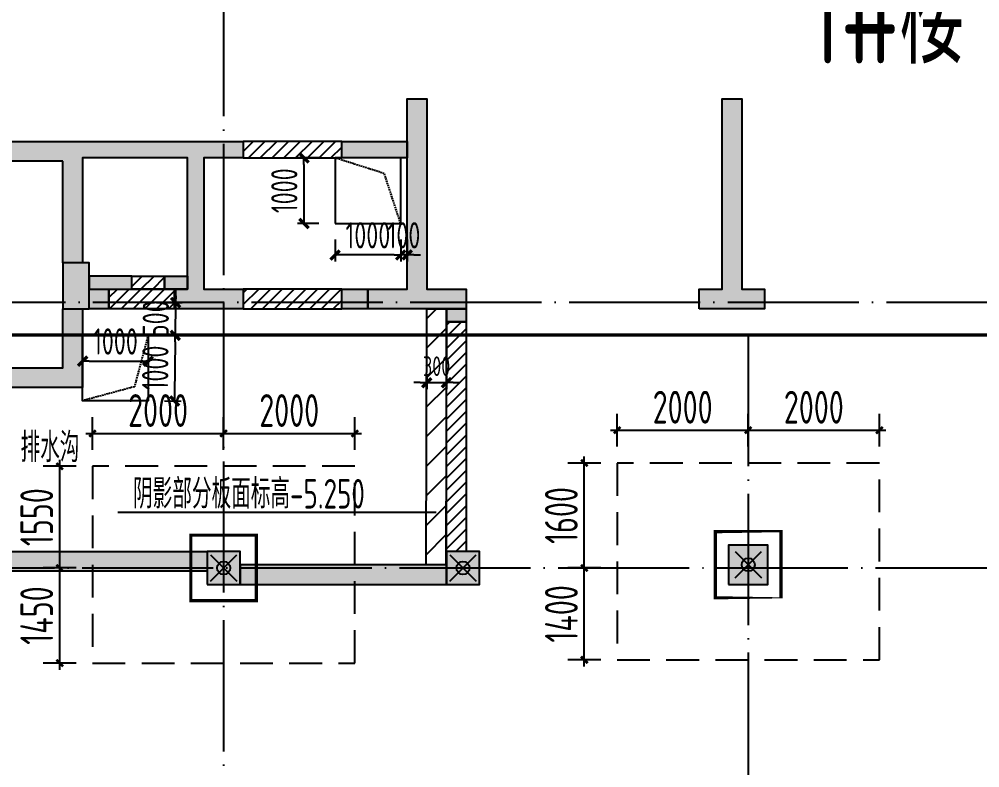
# Model space of a CAD drawing. Extents: x -57409 to 252654, y -8259 to 229119.
# Drawn here: x 163060 to 177709, y 189817 to 201227 of the extents above; entities that cross this region are included whole.
import ezdxf
from ezdxf.enums import TextEntityAlignment as Align

# ---------------------------------------------------------------- set-up
doc = ezdxf.new("R2010")
doc.units = 0
doc.header["$LTSCALE"] = 100
doc.header["$PDMODE"] = 35
doc.header["$PDSIZE"] = 200
for name, pattern in [('DASH', [0.35, 0.25, -0.1]), ('DASHED', [0.75, 0.5, -0.25]), ('DOTE', [2.4200000000000004, 2, -0.2, 0.02, -0.2])]:
    doc.linetypes.add(name, pattern=pattern)
doc.layers.get('0').update_dxf_attribs({"linetype": 'CONTINUOUS'})
doc.layers.get('Defpoints').update_dxf_attribs({"linetype": 'CONTINUOUS'})
for name, color, linetype in [('1508', 2, 'CONTINUOUS'), ('codim', 7, 'CONTINUOUS'), ('COLU', 7, 'CONTINUOUS'), ('colu-主楼', 7, 'CONTINUOUS'), ('CT', 2, 'CONTINUOUS'), ('DIM', 3, 'CONTINUOUS'), ('dim-wall', 7, 'CONTINUOUS'), ('dote', 253, 'DOTE'), ('fd', 2, 'CONTINUOUS'), ('h填实-主楼', 254, 'CONTINUOUS'), ('h填实-柱墙', 254, 'CONTINUOUS'), ('h斜线-墙', 7, 'CONTINUOUS'), ('JSK', 4, 'CONTINUOUS'), ('MK门框', 6, 'CONTINUOUS'), ('WALL', 3, 'CONTINUOUS'), ('wall-主楼', 2, 'CONTINUOUS'), ('Z-TEXT', 2, 'CONTINUOUS'), ('z柱下板带', 140, 'CONTINUOUS'), ('排水沟', 8, 'DASH')]:
    doc.layers.add(name, color=color, linetype=linetype)
doc.layers.add('重心计算', color=7, linetype='CONTINUOUS', plot=False)
doc.styles.add('Jgcad-DIM', font='tssdeng.shx', dxfattribs={"width": 0.7, "bigfont": 'tssdchn.shx'})
doc.styles.get("Standard").update_dxf_attribs({"font": 'tssdeng.shx', "width": 0.7, "bigfont": 'tssdchn.shx'})
doc.styles.add('TSSD_Dimension', font='tssdeng.shx', dxfattribs={"width": 0.7})
doc.dimstyles.new('TSSD_100_100$0', dxfattribs={"dimtxt": 300, "dimasz": 100, "dimexe": 100, "dimexo": 250, "dimgap": 100, "dimtad": 1, "dimdec": 0, "dimzin": 0, "dimdsep": 46, "dimtxsty": 'TSSD_Dimension', "dimblk": '_tsdbk', "dimblk1": '_tsdbk', "dimblk2": '_tsdbk', "dimsah": 1, "dimcen": 0, "dimdle": 100, "dimclrt": 7, "dimadec": 0, "dimazin": 0, "dimtfac": 1, "dimtdec": 0, "dimtix": 1, "dimtmove": 2, "dimatfit": 3, "dimldrblk": '_tsdbk', "dimfxl": 1, "dimtolj": 1, "dimtzin": 0, "dimarcsym": 0})
pattern_1 = [(45.00000000000047, (9856.540927073453, 8286.865382204975), (-89.80256121069225, 89.80256121069075), [])]

# ---------------------------------------------------------------- blocks, each defined once
blk = doc.blocks.new('_ArchTick')
at = {"color": 0, "linetype": 'ByBlock', "const_width": 0.4}
blk.add_lwpolyline([(-0.5, -0.5), (0.5, 0.5)], dxfattribs=at)
blk = doc.blocks.new('*D2150')
at = {"layer": 'codim', "color": 0, "lineweight": -2}
blk.add_line((171677.6411610161, 191362.7230420387), (171677.6411610161, 192962.7230420384), dxfattribs=at)
at = {"layer": 'codim', "color": 7, "lineweight": -2}
for p, q in [((171927.6411610161, 192862.7230420384), (171427.6411610161, 192862.7230420384)), ((171927.6411610161, 191462.7230420387), (171427.6411610161, 191462.7230420387))]:
    blk.add_line(p, q, dxfattribs=at)
at = {"layer": 'Defpoints', "color": 0}
for p in [(171677.6411610161, 192862.7230420384), (172177.6411610161, 192862.7230420384), (172177.6411610161, 191462.7230420387)]:
    blk.add_point(p, dxfattribs=at)
at = {"layer": 'codim', "color": 0, "lineweight": -2, "xscale": 100, "yscale": 100, "zscale": 100}
for p, rotation in [((171677.6411610161, 192862.7230420384), 90), ((171677.6411610161, 191462.7230420387), 270)]:
    blk.add_blockref('_ArchTick', p, dxfattribs=dict(at, rotation=rotation))
at = {"layer": 'codim', "color": 1, "insert": (171327.641161016, 192162.7230420386), "char_height": 500, "attachment_point": 5, "rotation": 90, "style": 'Jgcad-DIM'}
blk.add_mtext('\\A1;1400', dxfattribs=at)
blk = doc.blocks.new('*D2151')
at = {"layer": 'codim', "color": 0, "lineweight": -2}
blk.add_line((171677.6411610161, 192762.7230420384), (171677.6411610161, 194562.7230420386), dxfattribs=at)
at = {"layer": 'codim', "color": 7, "lineweight": -2}
for p, q in [((171927.641161016, 194462.7230420386), (171427.6411610161, 194462.7230420386)), ((171927.6411610161, 192862.7230420384), (171427.6411610161, 192862.7230420384))]:
    blk.add_line(p, q, dxfattribs=at)
at = {"layer": 'Defpoints', "color": 0}
for p in [(171677.6411610161, 194462.7230420386), (172177.641161016, 194462.7230420386), (172177.6411610161, 192862.7230420384)]:
    blk.add_point(p, dxfattribs=at)
at = {"layer": 'codim', "color": 0, "lineweight": -2, "xscale": 100, "yscale": 100, "zscale": 100}
for p, rotation in [((171677.6411610161, 194462.7230420386), 90), ((171677.6411610161, 192862.7230420384), 270)]:
    blk.add_blockref('_ArchTick', p, dxfattribs=dict(at, rotation=rotation))
at = {"layer": 'codim', "color": 1, "insert": (171327.641161016, 193662.7230420386), "char_height": 500, "attachment_point": 5, "rotation": 90, "style": 'Jgcad-DIM'}
blk.add_mtext('\\A1;1600', dxfattribs=at)
blk = doc.blocks.new('*D2152')
at = {"layer": 'codim', "color": 7, "lineweight": -2}
for p, q in [((172177.641161016, 194712.7230420386), (172177.641161016, 195212.7230420386)), ((174177.6411610158, 194712.7230420386), (174177.6411610158, 195212.7230420386))]:
    blk.add_line(p, q, dxfattribs=at)
at = {"layer": 'codim', "color": 0, "lineweight": -2}
blk.add_line((172077.641161016, 194962.7230420386), (174277.6411610158, 194962.7230420386), dxfattribs=at)
at = {"layer": 'Defpoints', "color": 0}
for p in [(174177.6411610158, 194962.7230420386), (172177.641161016, 194462.7230420386), (174177.6411610158, 194462.7230420386)]:
    blk.add_point(p, dxfattribs=at)
at = {"layer": 'codim', "color": 0, "lineweight": -2, "xscale": 100, "yscale": 100, "zscale": 100, "rotation": 180}
blk.add_blockref('_ArchTick', (172177.641161016, 194962.7230420386), dxfattribs=at)
at = {"layer": 'codim', "color": 0, "lineweight": -2, "xscale": 100, "yscale": 100, "zscale": 100}
blk.add_blockref('_ArchTick', (174177.6411610158, 194962.7230420386), dxfattribs=at)
at = {"layer": 'codim', "color": 1, "insert": (173177.6411610159, 195312.7230420386), "char_height": 500, "attachment_point": 5, "style": 'Jgcad-DIM'}
blk.add_mtext('\\A1;2000', dxfattribs=at)
blk = doc.blocks.new('*D2153')
at = {"layer": 'codim', "color": 7, "lineweight": -2}
for p, q in [((174177.6411610158, 194712.7230420386), (174177.6411610158, 195212.7230420386)), ((176177.641161016, 194712.7230420387), (176177.641161016, 195212.7230420386))]:
    blk.add_line(p, q, dxfattribs=at)
at = {"layer": 'codim', "color": 0, "lineweight": -2}
blk.add_line((174077.6411610158, 194962.7230420386), (176277.641161016, 194962.7230420386), dxfattribs=at)
at = {"layer": 'Defpoints', "color": 0}
for p in [(176177.641161016, 194962.7230420386), (174177.6411610158, 194462.7230420386), (176177.641161016, 194462.7230420387)]:
    blk.add_point(p, dxfattribs=at)
at = {"layer": 'codim', "color": 0, "lineweight": -2, "xscale": 100, "yscale": 100, "zscale": 100, "rotation": 180}
blk.add_blockref('_ArchTick', (174177.6411610158, 194962.7230420386), dxfattribs=at)
at = {"layer": 'codim', "color": 0, "lineweight": -2, "xscale": 100, "yscale": 100, "zscale": 100}
blk.add_blockref('_ArchTick', (176177.641161016, 194962.7230420386), dxfattribs=at)
at = {"layer": 'codim', "color": 1, "insert": (175177.6411610159, 195312.7230420386), "char_height": 500, "attachment_point": 5, "style": 'Jgcad-DIM'}
blk.add_mtext('\\A1;2000', dxfattribs=at)
blk = doc.blocks.new('*D2154')
at = {"layer": 'codim', "color": 0, "lineweight": -2}
blk.add_line((163677.6411610144, 191312.723042041), (163677.6411610144, 192962.7230420409), dxfattribs=at)
at = {"layer": 'codim', "color": 7, "lineweight": -2}
for p, q in [((163927.6411610144, 192862.7230420409), (163427.6411610144, 192862.7230420409)), ((163927.6411610144, 191412.723042041), (163427.6411610144, 191412.723042041))]:
    blk.add_line(p, q, dxfattribs=at)
at = {"layer": 'Defpoints', "color": 0}
for p in [(163677.6411610144, 192862.7230420409), (164177.6411610144, 192862.7230420409), (164177.6411610144, 191412.723042041)]:
    blk.add_point(p, dxfattribs=at)
at = {"layer": 'codim', "color": 0, "lineweight": -2, "xscale": 100, "yscale": 100, "zscale": 100}
for p, rotation in [((163677.6411610144, 192862.7230420409), 90), ((163677.6411610144, 191412.723042041), 270)]:
    blk.add_blockref('_ArchTick', p, dxfattribs=dict(at, rotation=rotation))
at = {"layer": 'codim', "color": 1, "insert": (163327.6411610144, 192137.723042041), "char_height": 500, "attachment_point": 5, "rotation": 90, "style": 'Jgcad-DIM'}
blk.add_mtext('\\A1;1450', dxfattribs=at)
blk = doc.blocks.new('*D2155')
at = {"layer": 'codim', "color": 7, "lineweight": -2}
for p, q in [((163927.6411610145, 194412.7230420412), (163427.6411610144, 194412.7230420412)), ((163927.6411610144, 192862.7230420409), (163427.6411610144, 192862.7230420409))]:
    blk.add_line(p, q, dxfattribs=at)
at = {"layer": 'codim', "color": 0, "lineweight": -2}
blk.add_line((163677.6411610144, 192762.7230420409), (163677.6411610144, 194512.7230420412), dxfattribs=at)
at = {"layer": 'Defpoints', "color": 0}
for p in [(163677.6411610144, 194412.7230420412), (164177.6411610145, 194412.7230420412), (164177.6411610144, 192862.7230420409)]:
    blk.add_point(p, dxfattribs=at)
at = {"layer": 'codim', "color": 0, "lineweight": -2, "xscale": 100, "yscale": 100, "zscale": 100}
for p, rotation in [((163677.6411610144, 194412.7230420412), 90), ((163677.6411610144, 192862.7230420409), 270)]:
    blk.add_blockref('_ArchTick', p, dxfattribs=dict(at, rotation=rotation))
at = {"layer": 'codim', "color": 1, "insert": (163327.6411610144, 193637.7230420411), "char_height": 500, "attachment_point": 5, "rotation": 90, "style": 'Jgcad-DIM'}
blk.add_mtext('\\A1;1550', dxfattribs=at)
blk = doc.blocks.new('*D2156')
at = {"layer": 'codim', "color": 7, "lineweight": -2}
for p, q in [((164177.6411610145, 194662.7230420412), (164177.6411610145, 195162.7230420412)), ((166177.6411610144, 194662.7230420411), (166177.6411610144, 195162.7230420412))]:
    blk.add_line(p, q, dxfattribs=at)
at = {"layer": 'codim', "color": 0, "lineweight": -2}
blk.add_line((164077.6411610145, 194912.7230420412), (166277.6411610144, 194912.7230420412), dxfattribs=at)
at = {"layer": 'Defpoints', "color": 0}
for p in [(166177.6411610144, 194912.7230420412), (164177.6411610145, 194412.7230420412), (166177.6411610144, 194412.7230420411)]:
    blk.add_point(p, dxfattribs=at)
at = {"layer": 'codim', "color": 0, "lineweight": -2, "xscale": 100, "yscale": 100, "zscale": 100, "rotation": 180}
blk.add_blockref('_ArchTick', (164177.6411610145, 194912.7230420412), dxfattribs=at)
at = {"layer": 'codim', "color": 0, "lineweight": -2, "xscale": 100, "yscale": 100, "zscale": 100}
blk.add_blockref('_ArchTick', (166177.6411610144, 194912.7230420412), dxfattribs=at)
at = {"layer": 'codim', "color": 1, "insert": (165177.6411610145, 195262.7230420412), "char_height": 500, "attachment_point": 5, "style": 'Jgcad-DIM'}
blk.add_mtext('\\A1;2000', dxfattribs=at)
blk = doc.blocks.new('*D2157')
at = {"layer": 'codim', "color": 7, "lineweight": -2}
for p, q in [((166177.6411610144, 194662.7230420411), (166177.6411610144, 195162.7230420412)), ((168177.6411610145, 194662.7230420412), (168177.6411610145, 195162.7230420412))]:
    blk.add_line(p, q, dxfattribs=at)
at = {"layer": 'codim', "color": 0, "lineweight": -2}
blk.add_line((166077.6411610144, 194912.7230420412), (168277.6411610145, 194912.7230420412), dxfattribs=at)
at = {"layer": 'Defpoints', "color": 0}
for p in [(168177.6411610145, 194912.7230420412), (166177.6411610144, 194412.7230420411), (168177.6411610145, 194412.7230420412)]:
    blk.add_point(p, dxfattribs=at)
at = {"layer": 'codim', "color": 0, "lineweight": -2, "xscale": 100, "yscale": 100, "zscale": 100, "rotation": 180}
blk.add_blockref('_ArchTick', (166177.6411610144, 194912.7230420412), dxfattribs=at)
at = {"layer": 'codim', "color": 0, "lineweight": -2, "xscale": 100, "yscale": 100, "zscale": 100}
blk.add_blockref('_ArchTick', (168177.6411610145, 194912.7230420412), dxfattribs=at)
at = {"layer": 'codim', "color": 1, "insert": (167177.6411610145, 195262.7230420412), "char_height": 500, "attachment_point": 5, "style": 'Jgcad-DIM'}
blk.add_mtext('\\A1;2000', dxfattribs=at)
blk = doc.blocks.new('_tsdbk')
blk.add_line((-1, 0), (0, 0))
at = {"const_width": 0.5}
blk.add_lwpolyline([(-0.7000000000000001, -0.7000000000000001), (0.7000000000000001, 0.7000000000000001)], dxfattribs=at)
blk = doc.blocks.new('*D2737')
at = {"layer": 'Defpoints', "color": 0}
for p in [(168877.6383523626, 198119.4721003983), (168977.641161015, 198119.4721003983), (168877.6383523626, 197633.463209474)]:
    blk.add_point(p, dxfattribs=at)
at = {"layer": 'dim-wall', "color": 0, "lineweight": -2}
for p, q in [((168877.6383523626, 197869.4721003983), (168877.6383523626, 197533.463209474)), ((168977.641161015, 197869.4721003983), (168977.641161015, 197533.463209474)), ((168777.6383523626, 197633.463209474), (168677.6383523626, 197633.463209474)), ((168977.641161015, 197633.463209474), (168877.6383523626, 197633.463209474)), ((169077.641161015, 197633.463209474), (169177.641161015, 197633.463209474))]:
    blk.add_line(p, q, dxfattribs=at)
at = {"layer": 'dim-wall', "color": 0, "lineweight": -2, "xscale": 100, "yscale": 100, "zscale": 100}
blk.add_blockref('_tsdbk', (168877.6383523626, 197633.463209474), dxfattribs=at)
at = {"layer": 'dim-wall', "color": 0, "lineweight": -2, "xscale": 100, "yscale": 100, "zscale": 100, "rotation": 180}
blk.add_blockref('_tsdbk', (168977.641161015, 197633.463209474), dxfattribs=at)
at = {"layer": 'dim-wall', "color": 7, "insert": (168927.6397566888, 197933.463209474), "char_height": 400, "attachment_point": 5, "style": 'TSSD_Dimension'}
blk.add_mtext('\\A1;100', dxfattribs=at)
blk = doc.blocks.new('*D2738')
at = {"layer": 'Defpoints', "color": 0}
for p in [(167877.6383523635, 198119.4721003973), (168877.6383523626, 198119.4721003983), (167877.6383523635, 197633.463209474)]:
    blk.add_point(p, dxfattribs=at)
at = {"layer": 'dim-wall', "color": 0, "lineweight": -2}
for p, q in [((167877.6383523635, 197869.4721003973), (167877.6383523635, 197533.463209474)), ((168877.6383523626, 197869.4721003983), (168877.6383523626, 197533.463209474)), ((168777.6383523626, 197633.463209474), (167977.6383523635, 197633.463209474))]:
    blk.add_line(p, q, dxfattribs=at)
at = {"layer": 'dim-wall', "color": 0, "lineweight": -2, "xscale": 100, "yscale": 100, "zscale": 100, "rotation": 180}
blk.add_blockref('_tsdbk', (167877.6383523635, 197633.463209474), dxfattribs=at)
at = {"layer": 'dim-wall', "color": 0, "lineweight": -2, "xscale": 100, "yscale": 100, "zscale": 100}
blk.add_blockref('_tsdbk', (168877.6383523626, 197633.463209474), dxfattribs=at)
at = {"layer": 'dim-wall', "color": 7, "insert": (168377.638352363, 197933.463209474), "char_height": 400, "attachment_point": 5, "style": 'TSSD_Dimension'}
blk.add_mtext('\\A1;1000', dxfattribs=at)
blk = doc.blocks.new('*D2739')
at = {"layer": 'Defpoints', "color": 0}
for p in [(167877.6383523846, 199112.6999770093), (167402.6503393673, 198112.6999770097), (167877.6383523635, 198112.6999770097)]:
    blk.add_point(p, dxfattribs=at)
at = {"layer": 'dim-wall', "color": 0, "lineweight": -2}
for p, q in [((167627.6383523846, 199112.6999770093), (167302.6503393673, 199112.6999770093)), ((167402.6503393673, 199012.6999770093), (167402.6503393673, 198212.6999770097)), ((167627.6383523635, 198112.6999770097), (167302.6503393673, 198112.6999770097))]:
    blk.add_line(p, q, dxfattribs=at)
at = {"layer": 'dim-wall', "color": 0, "lineweight": -2, "xscale": 100, "yscale": 100, "zscale": 100}
for p, rotation in [((167402.6503393673, 199112.6999770093), 90), ((167402.6503393673, 198112.6999770097), 270)]:
    blk.add_blockref('_tsdbk', p, dxfattribs=dict(at, rotation=rotation))
at = {"layer": 'dim-wall', "color": 7, "insert": (167102.6503393673, 198612.6999770095), "char_height": 400, "attachment_point": 5, "rotation": 90, "style": 'TSSD_Dimension'}
blk.add_mtext('\\A1;1000', dxfattribs=at)
blk = doc.blocks.new('*D2740')
at = {"layer": 'Defpoints', "color": 0}
for p in [(164027.6387750234, 196412.723042069), (165027.6387750234, 196412.7230420692), (165027.6387750234, 196014.9896043681)]:
    blk.add_point(p, dxfattribs=at)
at = {"layer": 'dim-wall', "color": 0, "lineweight": -2}
for p, q in [((164027.6387750234, 196162.723042069), (164027.6387750234, 195914.9896043681)), ((165027.6387750234, 196162.7230420692), (165027.6387750234, 195914.9896043681)), ((164127.6387750234, 196014.9896043681), (164927.6387750234, 196014.9896043681))]:
    blk.add_line(p, q, dxfattribs=at)
at = {"layer": 'dim-wall', "color": 0, "lineweight": -2, "xscale": 100, "yscale": 100, "zscale": 100, "rotation": 180}
blk.add_blockref('_tsdbk', (164027.6387750234, 196014.9896043681), dxfattribs=at)
at = {"layer": 'dim-wall', "color": 0, "lineweight": -2, "xscale": 100, "yscale": 100, "zscale": 100}
blk.add_blockref('_tsdbk', (165027.6387750234, 196014.9896043681), dxfattribs=at)
at = {"layer": 'dim-wall', "color": 7, "insert": (164527.6387750234, 196314.9896043681), "char_height": 400, "attachment_point": 5, "style": 'TSSD_Dimension'}
blk.add_mtext('\\A1;1000', dxfattribs=at)
blk = doc.blocks.new('*D2741')
at = {"layer": 'Defpoints', "color": 0}
for p in [(165033.1801693509, 196912.7230421222), (165027.6387750234, 196412.723042069), (165440.0599033954, 196408.404020233)]:
    blk.add_point(p, dxfattribs=at)
at = {"layer": 'dim-wall', "color": 0, "lineweight": -2}
for p, q in [((165446.3432944381, 197008.4017331948), (165447.3904728497, 197108.3962501314)), ((165283.1664616923, 196910.1050960931), (165545.290632963, 196907.3600378467)), ((165445.2961160265, 196908.4072162583), (165440.0599033954, 196408.404020233)), ((165277.6250673647, 196410.1050960399), (165540.0544203319, 196407.3568418214)), ((165439.0127249838, 196308.4095032965), (165437.9655465721, 196208.4149863599))]:
    blk.add_line(p, q, dxfattribs=at)
at = {"layer": 'dim-wall', "color": 0, "lineweight": -2, "xscale": 100, "yscale": 100, "zscale": 100}
for p, rotation in [((165445.2961160265, 196908.4072162583), 269.4), ((165440.0599033954, 196408.404020233), 89.4)]:
    blk.add_blockref('_tsdbk', p, dxfattribs=dict(at, rotation=rotation))
at = {"layer": 'dim-wall', "color": 7, "insert": (165142.6944589013, 196661.5471534805), "char_height": 400, "attachment_point": 5, "rotation": 89.4, "style": 'TSSD_Dimension'}
blk.add_mtext('\\A1;500', dxfattribs=at)
blk = doc.blocks.new('*D2742')
at = {"layer": 'Defpoints', "color": 0}
for p in [(165027.6387750234, 196412.723042069), (165027.6387750225, 195412.7230420695), (165429.5886934537, 195408.5136784961)]:
    blk.add_point(p, dxfattribs=at)
at = {"layer": 'dim-wall', "color": 0, "lineweight": -2}
for p, q in [((165277.6250673647, 196410.1050960399), (165540.0544203319, 196407.3568418214)), ((165439.0127249838, 196308.4095032965), (165430.6358718654, 195508.5081954326)), ((165277.6250673639, 195410.1050960404), (165529.5832103903, 195407.4665000844))]:
    blk.add_line(p, q, dxfattribs=at)
at = {"layer": 'dim-wall', "color": 0, "lineweight": -2, "xscale": 100, "yscale": 100, "zscale": 100}
for p, rotation in [((165440.0599033954, 196408.404020233), 89.40000000000006), ((165429.5886934537, 195408.5136784961), 269.4)]:
    blk.add_blockref('_tsdbk', p, dxfattribs=dict(at, rotation=rotation))
at = {"layer": 'dim-wall', "color": 7, "insert": (165134.8407476149, 195911.6003845994), "char_height": 400, "attachment_point": 5, "rotation": 89.4, "style": 'TSSD_Dimension'}
blk.add_mtext('\\A1;1000', dxfattribs=at)
blk = doc.blocks.new('*D2934')
at = {"layer": 'Defpoints', "color": 0}
for p in [(169275.5273216788, 196046.5809326143), (169575.5262728852, 196045.78766401), (169575.5262728852, 195687.5271304077)]:
    blk.add_point(p, dxfattribs=at)
at = {"layer": 'DIM', "color": 0, "lineweight": -2}
for p, q in [((169275.5273216788, 195796.5809326143), (169275.5273216788, 195587.5271304077)), ((169575.5262728852, 195795.78766401), (169575.5262728852, 195587.5271304077)), ((169175.5273216788, 195687.5271304077), (169075.5273216788, 195687.5271304077)), ((169275.5273216788, 195687.5271304077), (169575.5262728852, 195687.5271304077)), ((169675.5262728852, 195687.5271304077), (169775.5262728852, 195687.5271304077))]:
    blk.add_line(p, q, dxfattribs=at)
at = {"layer": 'DIM', "color": 0, "lineweight": -2, "xscale": 100, "yscale": 100, "zscale": 100}
blk.add_blockref('_tsdbk', (169275.5273216788, 195687.5271304077), dxfattribs=at)
at = {"layer": 'DIM', "color": 0, "lineweight": -2, "xscale": 100, "yscale": 100, "zscale": 100, "rotation": 180}
blk.add_blockref('_tsdbk', (169575.5262728852, 195687.5271304077), dxfattribs=at)
at = {"layer": 'DIM', "color": 7, "insert": (169425.526797282, 195937.5271304077), "char_height": 300, "attachment_point": 5, "style": 'TSSD_Dimension'}
blk.add_mtext('\\A1;300', dxfattribs=at)

msp = doc.modelspace()

# ---------------------------------------------------------------- hatches: boundary and pattern name
at = {"layer": 'fd'}
h = msp.add_hatch(dxfattribs=at)
h.set_pattern_fill('ANSI31', color=183, scale=100, style=0)
h.set_pattern_definition([(45, (0, 0), (-224.5064030267288, 224.5064030267288), [])])
h.paths.add_polyline_path([(169267.2427326191, 192913.5084579356), (169277.5552164429, 196813.4917861814), (169577.5541676494, 196812.6985175775), (169567.2416838255, 192912.7151893314)])
at = {"layer": 'h填实-主楼'}
for points in [[(168377.6411610177, 196812.7230420703), (168377.641161017, 197112.7230420707), (168977.6411610139, 197112.7230420725), (168977.641161017, 200012.7230420715), (169277.6411610176, 200012.7230420707), (169277.6411610182, 197112.7230420723), (169877.6411610167, 197112.7230420725), (169877.6411610178, 196812.723042072)], [(173427.6411610159, 196812.7230420694), (173427.6411610175, 197112.7230420704), (173777.641161017, 197112.723042073), (173777.6411610181, 200012.7230420694), (174077.641161018, 200012.7230420707), (174077.6411610184, 197112.7230420704), (174427.6411610176, 197112.7230420713), (174427.6411610161, 196812.7230420713)], [(164127.6411610176, 196812.7230420713), (164127.6411610167, 197512.7230420722), (163727.6411610177, 197512.7230420699), (163727.6411610177, 196812.7230420733)]]:
    msp.add_hatch(color=256, dxfattribs=at).paths.add_polyline_path(points)
at = {"layer": 'h填实-柱墙'}
h = msp.add_hatch(color=256, dxfattribs=at)
edge = h.paths.add_edge_path()
edge.add_line((163727.6411610177, 199062.7230420719), (162827.6411610178, 199062.7230420722))
edge.add_line((162827.6411610178, 199062.7230420722), (162827.6411610159, 195912.7279820513))
edge.add_line((162827.6411610159, 195912.7279820513), (163727.6411610167, 195912.7279820509))
edge.add_line((163727.6411610167, 195912.7279820509), (163727.6411610177, 196812.7230420733))
edge.add_line((163727.6411610177, 196812.7230420733), (164027.6411610167, 196812.7230420732))
edge.add_line((164027.6411610167, 196812.7230420732), (164027.6411610184, 195612.7279820525))
edge.add_line((164027.6411610184, 195612.7279820525), (159477.6357965548, 195612.7279820512))
edge.add_arc((159477.6357965553, 197762.7230735024), 2149.995091451216, 179.9999999999876, 269.999999999986, ccw=False)
edge.add_line((157327.6407051041, 197762.7230735029), (157327.6407051032, 202212.7230420722))
edge.add_line((157327.6407051032, 202212.7230420722), (157627.6407051032, 202212.7230420727))
edge.add_line((157627.6407051032, 202212.7230420727), (157627.6407051026, 197762.7230735041))
edge.add_arc((159477.6357965546, 197762.7230735045), 1849.995091451972, 180.0000000000108, 270.0000000000126)
edge.add_line((159477.635796555, 195912.7279820526), (162527.6411610155, 195912.7279820518))
edge.add_line((162527.6411610155, 195912.7279820518), (162527.6411610177, 199362.723042072))
edge.add_line((162527.6411610177, 199362.723042072), (166477.6411609684, 199362.7230420717))
edge.add_line((166477.6411609684, 199362.7230420717), (166477.6411609635, 199112.7230420712))
edge.add_line((166477.6411609635, 199112.7230420712), (165877.6411610175, 199112.723042072))
edge.add_line((165877.6411610175, 199112.723042072), (165877.6411610176, 197112.7230420712))
edge.add_line((165877.6411610176, 197112.7230420712), (166477.6411609742, 197112.7230420711))
edge.add_line((166477.6411609742, 197112.7230420711), (166477.6411609692, 196812.7230420705))
edge.add_line((166477.6411609692, 196812.7230420705), (165427.641161065, 196812.7230420706))
edge.add_line((165427.641161065, 196812.7230420706), (165427.641161071, 197112.7230420713))
edge.add_line((165427.641161071, 197112.7230420713), (165627.6411610183, 197112.7230420713))
edge.add_line((165627.6411610183, 197112.7230420713), (165627.6411610169, 199112.7230420723))
edge.add_line((165627.6411610169, 199112.7230420723), (164027.6411610182, 199112.7230420712))
edge.add_line((164027.6411610182, 199112.7230420712), (164027.6411610188, 197512.7230420646))
edge.add_line((164027.6411610188, 197512.7230420646), (163727.6411610177, 197512.7230420699))
edge.add_line((163727.6411610177, 197512.7230420699), (163727.6411610177, 199062.7230420719))
for points in [[(167977.6411609659, 199112.723042072), (167977.641160971, 199362.723042071), (168977.6411610168, 199362.7230420715), (168977.64116101, 199112.7230420692)], [(164777.6411610704, 197112.7230420659), (164777.6411610714, 197312.7230420717), (164127.6411610171, 197312.7230420712), (164127.6411610156, 197112.7230420711)], [(165277.6411610722, 197312.7230420715), (165627.6411610178, 197312.7230420705), (165627.6411610161, 197112.7230420708), (165277.6411610698, 197112.7230420708)], [(164127.6411610121, 196812.7230420713), (164127.6411610156, 197112.7230420711), (164427.6411610717, 197112.7230420715), (164427.641161066, 196812.7230420723)], [(167977.6411609636, 196812.7230420694), (167977.6411609695, 197112.7230420704), (168377.6411610244, 197112.7230420711), (168377.6411610177, 196812.7230420703)], [(169577.6411610182, 196812.7230420774), (169877.6411610178, 196812.723042072), (169877.6411610178, 196612.7230420182), (169577.6411610158, 196612.723042023)], [(160427.6411610205, 193112.7230420704), (165927.6411610139, 193112.7230419436), (165927.6411610169, 192812.7230419357), (160427.6411610216, 192812.7230420619)], [(165927.6411610141, 192612.7230420692), (166427.641161016, 192612.7230420696), (166427.6411610169, 193112.7230420708), (165927.6411610148, 193112.7230420705)], [(169577.641161016, 192612.7230420166), (170077.6411610178, 192612.7230420173), (170077.6411610187, 193112.7230420179), (169577.6411610167, 193112.7230420179)], [(173877.641161016, 192612.7230420686), (174477.6411610165, 192612.7230420693), (174477.6411610183, 193212.7230420712), (173877.6411610169, 193212.7230420704)], [(166427.6411610155, 192912.7230420784), (166427.641161016, 192612.7230420696), (169577.6411610178, 192612.7230420147), (169577.6411610177, 192912.7230420235)]]:
    msp.add_hatch(color=256, dxfattribs=at).paths.add_polyline_path(points)
at = {"layer": 'h斜线-墙'}
h = msp.add_hatch(dxfattribs=at)
h.set_pattern_fill('ANSI31', color=256, scale=39.99999999999999, angle=4.80263756900991e-13, style=0)
h.set_pattern_definition(pattern_1)
h.paths.add_polyline_path([(166477.6411609716, 199112.7230420714), (167977.6411609714, 199112.7230420717), (167977.641160971, 199362.723042071), (166477.6411609721, 199362.7230420714)])
h = msp.add_hatch(dxfattribs=at)
h.set_pattern_fill('ANSI31', color=256, scale=39.99999999999999, angle=4.80263756900991e-13, style=0)
h.set_pattern_definition(pattern_1)
h.paths.add_polyline_path([(164777.6411610714, 197312.7230420717), (165277.6411610695, 197312.7230420713), (165277.6411610697, 197112.7230420725), (164777.6411610714, 197112.7230420721)])
h = msp.add_hatch(dxfattribs=at)
h.set_pattern_fill('ANSI31', color=256, scale=39.99999999999999, angle=4.80263756900991e-13, style=0)
h.set_pattern_definition(pattern_1)
h.paths.add_polyline_path([(164427.6411610717, 197112.7230420715), (165427.6411610658, 197112.7230420725), (165427.641161065, 196812.7230420706), (164427.6411610716, 196812.7230420701)])
h = msp.add_hatch(dxfattribs=at)
h.set_pattern_fill('ANSI31', color=256, scale=39.99999999999999, angle=4.80263756900991e-13, style=0)
h.set_pattern_definition(pattern_1)
h.paths.add_polyline_path([(166477.6411609692, 196812.7230420705), (167977.6411609691, 196812.72304207), (167977.6411609695, 197112.7230420704), (166477.6411609677, 197112.7230420708)])
h = msp.add_hatch(dxfattribs=at)
h.set_pattern_fill('ANSI31', color=256, scale=39.99999999999999, angle=4.80263756900991e-13, style=0)
h.set_pattern_definition(pattern_1)
h.paths.add_polyline_path([(169577.6411610158, 196612.723042023), (169877.6411610169, 196612.7230420238), (169877.641161018, 193112.7230420184), (169577.6411610177, 193112.7230420182)])

# ---------------------------------------------------------------- linework, layer by layer
at = {"layer": '1508', "color": 1, "const_width": 50}
msp.add_lwpolyline([(179477.6411610178, 205562.7230420692), (170727.6411610178, 205562.7230420692), (170727.6411610178, 209812.7230420692), (167027.6411610178, 209812.7230420692), (167027.6411610178, 211712.7230420692), (163427.6411610178, 211712.7230420692), (163427.6411610178, 210912.7230420692), (158627.6411610178, 210912.7230420692), (158627.6411610178, 210912.7230420692), (158627.6411610178, 210912.7230420692), (158627.6411610178, 201512.7230420692), (158627.6411610178, 201512.7230420692), (158627.6411610178, 201512.7230420692), (162727.6411610178, 201512.7230420692), (162727.6411610178, 196412.7230420692), (204727.6411610178, 196412.7230420692)], dxfattribs=at)
at = {"layer": 'COLU'}
for points in [[(165927.6411610141, 192612.7230420692), (166427.641161016, 192612.7230420696), (166427.6411610169, 193112.7230420708), (165927.6411610148, 193112.7230420705)], [(169577.641161016, 192612.7230420166), (170077.6411610178, 192612.7230420173), (170077.6411610187, 193112.7230420179), (169577.6411610167, 193112.7230420179)], [(173877.641161016, 192612.7230420686), (174477.6411610165, 192612.7230420693), (174477.6411610183, 193212.7230420712), (173877.6411610169, 193212.7230420704)]]:
    msp.add_lwpolyline(points, close=True, dxfattribs=at)
at = {"layer": 'colu-主楼'}
msp.add_lwpolyline([(164127.6411610176, 196812.7230420713), (164127.6411610167, 197512.7230420722), (163727.6411610177, 197512.7230420699), (163727.6411610177, 196812.7230420733)], close=True, dxfattribs=at)
at = {"layer": 'CT', "const_width": 49.99999999999999}
msp.add_lwpolyline([(179677.6411610176, 205562.7230420691), (170727.6411610177, 205562.7230420691), (170727.6411610177, 209812.7230420691), (167027.6411610178, 209812.7230420694), (167027.641161018, 211712.7230420692), (163427.6411610178, 211712.723042069), (163427.6411610176, 210912.7230420691), (158627.6411610177, 210912.723042069), (158627.6411610177, 210912.723042069), (158627.6411610177, 210912.723042069), (158627.6411610178, 201512.723042069), (158627.6411610178, 201512.723042069), (158627.6411610178, 201512.723042069), (162727.6411610178, 201512.723042069), (162727.6411610177, 196412.723042069), (204727.6411610177, 196412.7230420693)], dxfattribs=at)
for points in [[(165677.6411610161, 192362.7230420697), (166677.6411610158, 192362.7230420704), (166677.6411610153, 193362.7230420703), (165677.6411610152, 193362.7230420693)], [(173677.6411610178, 192412.7230420693), (174677.6411610176, 192412.7230420706), (174677.6411610162, 193412.7230420707), (173677.641161016, 193412.7230420693)]]:
    msp.add_lwpolyline(points, close=True, dxfattribs=at)
at = {"layer": 'dote', "ltscale": 10}
for p, q in [((166177.6411610141, 218687.877962926), (166177.6411610147, 164362.7230420788)), ((154504.327196333, 196912.7230421217), (220188.2151759732, 196912.7230421249)), ((174177.6411610156, 196412.723042069), (174177.6411610177, 164362.7230420769)), ((50277.64116102032, 192862.7230420771), (219938.2151759664, 192862.7230420242))]:
    msp.add_line(p, q, dxfattribs=at)
at = {"layer": 'fd', "color": 183}
msp.add_line((169416.202443704, 193708.4399088672), (164563.117787865, 193708.4399088672), dxfattribs=at)
msp.add_lwpolyline([(169267.2427326191, 192913.5084579356), (169277.5552164429, 196813.4917861814), (169577.5541676494, 196812.6985175775), (169567.2416838255, 192912.7151893314)], close=True, dxfattribs=at)
at = {"layer": 'JSK'}
for points in [[(167877.6383523635, 198112.6999770097), (168877.6383523626, 198112.6999770121), (168877.6383523626, 199112.6999770116), (167877.6383523626, 199112.6999770093)], [(164027.6387750234, 196412.723042069), (165027.6387750234, 196412.723042069), (165027.6387750225, 195412.7230420695), (164027.6387750225, 195412.7230420695)]]:
    msp.add_lwpolyline(points, close=True, dxfattribs=at)
at = {"layer": 'JSK', "linetype": 'DASH'}
for points in [[(168877.6383523626, 198112.6999770121), (168627.8717069236, 198874.7169914273), (167877.6383523626, 199112.6999770163)], [(165027.6387750234, 196412.7230420692), (164817.2978291258, 195625.7596947209), (164027.6387750225, 195412.7230420718)]]:
    msp.add_lwpolyline(points, dxfattribs=at)
at = {"layer": 'MK门框'}
for points in [[(166477.6411609716, 199112.7230420714), (167977.6411609714, 199112.7230420717), (167977.641160971, 199362.723042071), (166477.6411609721, 199362.7230420714)], [(164777.6411610714, 197312.7230420717), (165277.6411610695, 197312.7230420713), (165277.6411610697, 197112.7230420725), (164777.6411610714, 197112.7230420721)], [(164427.6411610717, 197112.7230420715), (165427.6411610658, 197112.7230420725), (165427.641161065, 196812.7230420706), (164427.6411610716, 196812.7230420701)], [(166477.6411609692, 196812.7230420705), (167977.6411609691, 196812.72304207), (167977.6411609695, 197112.7230420704), (166477.6411609677, 197112.7230420708)], [(169577.6411610158, 196612.723042023), (169877.6411610169, 196612.7230420238), (169877.641161018, 193112.7230420184), (169577.6411610177, 193112.7230420182)]]:
    msp.add_lwpolyline(points, close=True, dxfattribs=at)
at = {"layer": 'WALL'}
for points in [[(163727.6411610177, 199062.7230420719), (162827.6411610178, 199062.7230420722), (162827.6411610159, 195912.7279820513), (163727.6411610167, 195912.7279820509), (163727.6411610177, 196812.7230420733), (164027.6411610167, 196812.7230420732), (164027.6411610184, 195612.7279820525), (159477.6357965548, 195612.7279820512, -0.414213562373095), (157327.6407051041, 197762.7230735029), (157327.6407051032, 202212.7230420722)], [(157627.6407051032, 202212.7230420727), (157627.6407051026, 197762.7230735041, 0.414213562373095), (159477.635796555, 195912.7279820526), (162527.6411610155, 195912.7279820518), (162527.6411610177, 199362.723042072), (166477.6411609684, 199362.7230420717), (166477.6411609635, 199112.7230420712), (165877.6411610175, 199112.723042072), (165877.6411610176, 197112.7230420712), (166477.6411609742, 197112.7230420711), (166477.6411609692, 196812.7230420705), (165427.641161065, 196812.7230420706), (165427.641161071, 197112.7230420713), (165627.6411610183, 197112.7230420713), (165627.6411610169, 199112.7230420723), (164027.6411610182, 199112.7230420712), (164027.6411610188, 197512.7230420646), (163727.6411610177, 197512.7230420699), (163727.6411610177, 199062.7230420719)]]:
    msp.add_lwpolyline(points, format="xyb", dxfattribs=at)
for points in [[(167977.6411609659, 199112.723042072), (167977.641160971, 199362.723042071), (168977.6411610168, 199362.7230420715), (168977.64116101, 199112.7230420692), (167977.6411609714, 199112.7230420717)], [(164777.6411610704, 197112.7230420659), (164777.6411610714, 197312.7230420717), (164127.6411610171, 197312.7230420712), (164127.6411610156, 197112.7230420711), (164777.6411610695, 197112.723042071)], [(164127.6411610121, 196812.7230420713), (164127.6411610156, 197112.7230420711), (164427.6411610717, 197112.7230420715), (164427.641161066, 196812.7230420723), (164127.6411610176, 196812.7230420713)], [(167977.6411609636, 196812.7230420694), (167977.6411609695, 197112.7230420704), (168377.6411610244, 197112.7230420711), (168377.6411610177, 196812.7230420703), (167977.6411609691, 196812.72304207)], [(169577.6411610182, 196812.7230420774), (169877.6411610178, 196812.723042072), (169877.6411610178, 196612.7230420182), (169577.6411610158, 196612.723042023), (169577.6411610175, 196812.7230420715)]]:
    msp.add_lwpolyline(points, dxfattribs=at)
for points in [[(165277.6411610722, 197312.7230420715), (165627.6411610178, 197312.7230420705), (165627.6411610161, 197112.7230420708), (165277.6411610698, 197112.7230420708)], [(160427.6411610205, 193112.7230420704), (165927.6411610139, 193112.7230419436), (165927.6411610169, 192812.7230419357), (160427.6411610216, 192812.7230420619)], [(166427.6411610155, 192912.7230420784), (166427.641161016, 192612.7230420696), (169577.6411610178, 192612.7230420147), (169577.6411610177, 192912.7230420235)]]:
    msp.add_lwpolyline(points, close=True, dxfattribs=at)
at = {"layer": 'wall-主楼'}
for points in [[(168377.6411610177, 196812.7230420703), (168377.641161017, 197112.7230420707), (168977.6411610139, 197112.7230420725), (168977.641161017, 200012.7230420715), (169277.6411610176, 200012.7230420707), (169277.6411610182, 197112.7230420723), (169877.6411610167, 197112.7230420725), (169877.6411610178, 196812.723042072)], [(173427.6411610159, 196812.7230420694), (173427.6411610175, 197112.7230420704), (173777.641161017, 197112.723042073), (173777.6411610181, 200012.7230420694), (174077.641161018, 200012.7230420707), (174077.6411610184, 197112.7230420704), (174427.6411610176, 197112.7230420713), (174427.6411610161, 196812.7230420713)]]:
    msp.add_lwpolyline(points, close=True, dxfattribs=at)
at = {"layer": 'z柱下板带', "linetype": 'DASHED', "ltscale": 10}
for points in [[(164177.6411610157, 191412.7230421079), (168177.6411610157, 191412.7230421079), (168177.6411610157, 194412.7230421079), (164177.6411610157, 194412.7230421079)], [(172177.6411610167, 191462.7230421084), (176177.6411610167, 191462.7230421084), (176177.6411610167, 194462.7230421084), (172177.6411610167, 194462.7230421084)]]:
    msp.add_lwpolyline(points, close=True, dxfattribs=at)
at = {"layer": '重心计算', "color": 5}
for p in [(174177.6411610169, 192912.72304207), (174177.6411610169, 192912.72304207), (166177.6411610155, 192862.7230420701), (166177.6411610155, 192862.7230420701), (169827.6411610172, 192862.7230420174), (169827.6411610172, 192862.7230420174)]:
    msp.add_point(p, dxfattribs=at)

# ---------------------------------------------------------------- texts
at = {"layer": 'fd', "color": 183, "width": 0.699999988079071}
msp.add_text('阴影部分板面标高-5.250', height=450, dxfattribs=at).set_placement((166563.5389881124, 193768.8257936406), align=Align.CENTER)
at = {"layer": 'Z-TEXT', "width": 0.7}
msp.add_text('1#楼', height=1500, dxfattribs=at).set_placement((175082.9409778527, 200548.9193750706))
at = {"layer": '排水沟', "color": 2, "width": 0.699999988079071}
msp.add_text('排水沟', height=450, dxfattribs=at).set_placement((163528.8890811493, 194475.7286456152), align=Align.CENTER)

# ---------------------------------------------------------------- dimensions: what is measured, and where the dimension line sits
at = {"layer": 'codim'}
for base, p1, p2, picture, middle in [((166177.6411610144, 194912.7230420412), (164177.6411610145, 194412.7230420412), (166177.6411610144, 194412.7230420411), '*D2156', (165177.6411610145, 195262.7230420412)), ((168177.6411610145, 194912.7230420412), (166177.6411610144, 194412.7230420411), (168177.6411610145, 194412.7230420412), '*D2157', (167177.6411610145, 195262.7230420412))]:
    dim = msp.add_linear_dim(base=base, p1=p1, p2=p2, dimstyle='TSSD_100_100$0', override={"dimtxt": 500, "dimexe": 250, "dimtxsty": 'Jgcad-DIM', "dimblk": 'ArchTick', "dimblk1": 'ArchTick', "dimblk2": 'ArchTick', "dimclre": 7, "dimclrt": 1, "dimadec": 3}, dxfattribs=at)
    dim.commit()
    dim.dimension.update_dxf_attribs({"geometry": picture, "text_midpoint": middle})
for base, p1, p2, angle, picture, middle in [((174177.6411610158, 194962.7230420386), (172177.641161016, 194462.7230420386), (174177.6411610158, 194462.7230420386), 1.106833029149304e-12, '*D2152', (173177.6411610159, 195312.7230420386)), ((176177.641161016, 194962.7230420386), (174177.6411610158, 194462.7230420386), (176177.641161016, 194462.7230420387), 1.106833029149304e-12, '*D2153', (175177.6411610159, 195312.7230420386)), ((171677.6411610161, 194462.7230420386), (172177.6411610161, 192862.7230420384), (172177.641161016, 194462.7230420386), 90, '*D2151', (171327.641161016, 193662.7230420386)), ((163677.6411610144, 194412.7230420412), (164177.6411610144, 192862.7230420409), (164177.6411610145, 194412.7230420412), 90, '*D2155', (163327.6411610144, 193637.7230420411)), ((163677.6411610144, 192862.7230420409), (164177.6411610144, 191412.723042041), (164177.6411610144, 192862.7230420409), 90, '*D2154', (163327.6411610144, 192137.723042041)), ((171677.6411610161, 192862.7230420384), (172177.6411610161, 191462.7230420387), (172177.6411610161, 192862.7230420384), 90, '*D2150', (171327.641161016, 192162.7230420386))]:
    dim = msp.add_linear_dim(base=base, p1=p1, p2=p2, angle=angle, dimstyle='TSSD_100_100$0', override={"dimtxt": 500, "dimexe": 250, "dimtxsty": 'Jgcad-DIM', "dimblk": 'ArchTick', "dimblk1": 'ArchTick', "dimblk2": 'ArchTick', "dimclre": 7, "dimclrt": 1, "dimadec": 3}, dxfattribs=at)
    dim.commit()
    dim.dimension.update_dxf_attribs({"geometry": picture, "text_midpoint": middle})
at = {"layer": 'DIM'}
dim = msp.add_linear_dim(base=(169575.5262728852, 195687.5271304077), p1=(169275.5273216788, 196046.5809326143), p2=(169575.5262728852, 196045.78766401), dimstyle='TSSD_100_100$0', dxfattribs=at)
dim.commit()
dim.dimension.update_dxf_attribs({"geometry": '*D2934', "text_midpoint": (169425.526797282, 195937.5271304077)})
at = {"layer": 'dim-wall'}
for base, p1, p2, angle, picture, middle in [((167402.6503393673, 198112.6999770097), (167877.6383523846, 199112.6999770093), (167877.6383523635, 198112.6999770097), 90, '*D2739', (167102.6503393673, 198612.6999770095)), ((165440.0599033954, 196408.404020233), (165033.1801693509, 196912.7230421222), (165027.6387750234, 196412.723042069), 89.4, '*D2741', (165142.6944589013, 196661.5471534805)), ((165027.6387750234, 196014.9896043681), (164027.6387750234, 196412.723042069), (165027.6387750234, 196412.7230420692), 180, '*D2740', (164527.6387750234, 196314.9896043681)), ((165429.5886934537, 195408.5136784961), (165027.6387750234, 196412.723042069), (165027.6387750225, 195412.7230420695), 89.4, '*D2742', (165134.8407476149, 195911.6003845994))]:
    dim = msp.add_linear_dim(base=base, p1=p1, p2=p2, angle=angle, dimstyle='TSSD_100_100$0', override={"dimtxt": 400}, dxfattribs=at)
    dim.commit()
    dim.dimension.update_dxf_attribs({"geometry": picture, "text_midpoint": middle})
for base, p1, p2, picture, middle in [((167877.6383523635, 197633.463209474), (168877.6383523626, 198119.4721003983), (167877.6383523635, 198119.4721003973), '*D2738', (168377.638352363, 197933.463209474)), ((168877.6383523626, 197633.463209474), (168977.641161015, 198119.4721003983), (168877.6383523626, 198119.4721003983), '*D2737', (168927.6397566888, 197933.463209474))]:
    dim = msp.add_linear_dim(base=base, p1=p1, p2=p2, dimstyle='TSSD_100_100$0', override={"dimtxt": 400}, dxfattribs=at)
    dim.commit()
    dim.dimension.update_dxf_attribs({"geometry": picture, "text_midpoint": middle})

doc.saveas('drawing.dxf')
